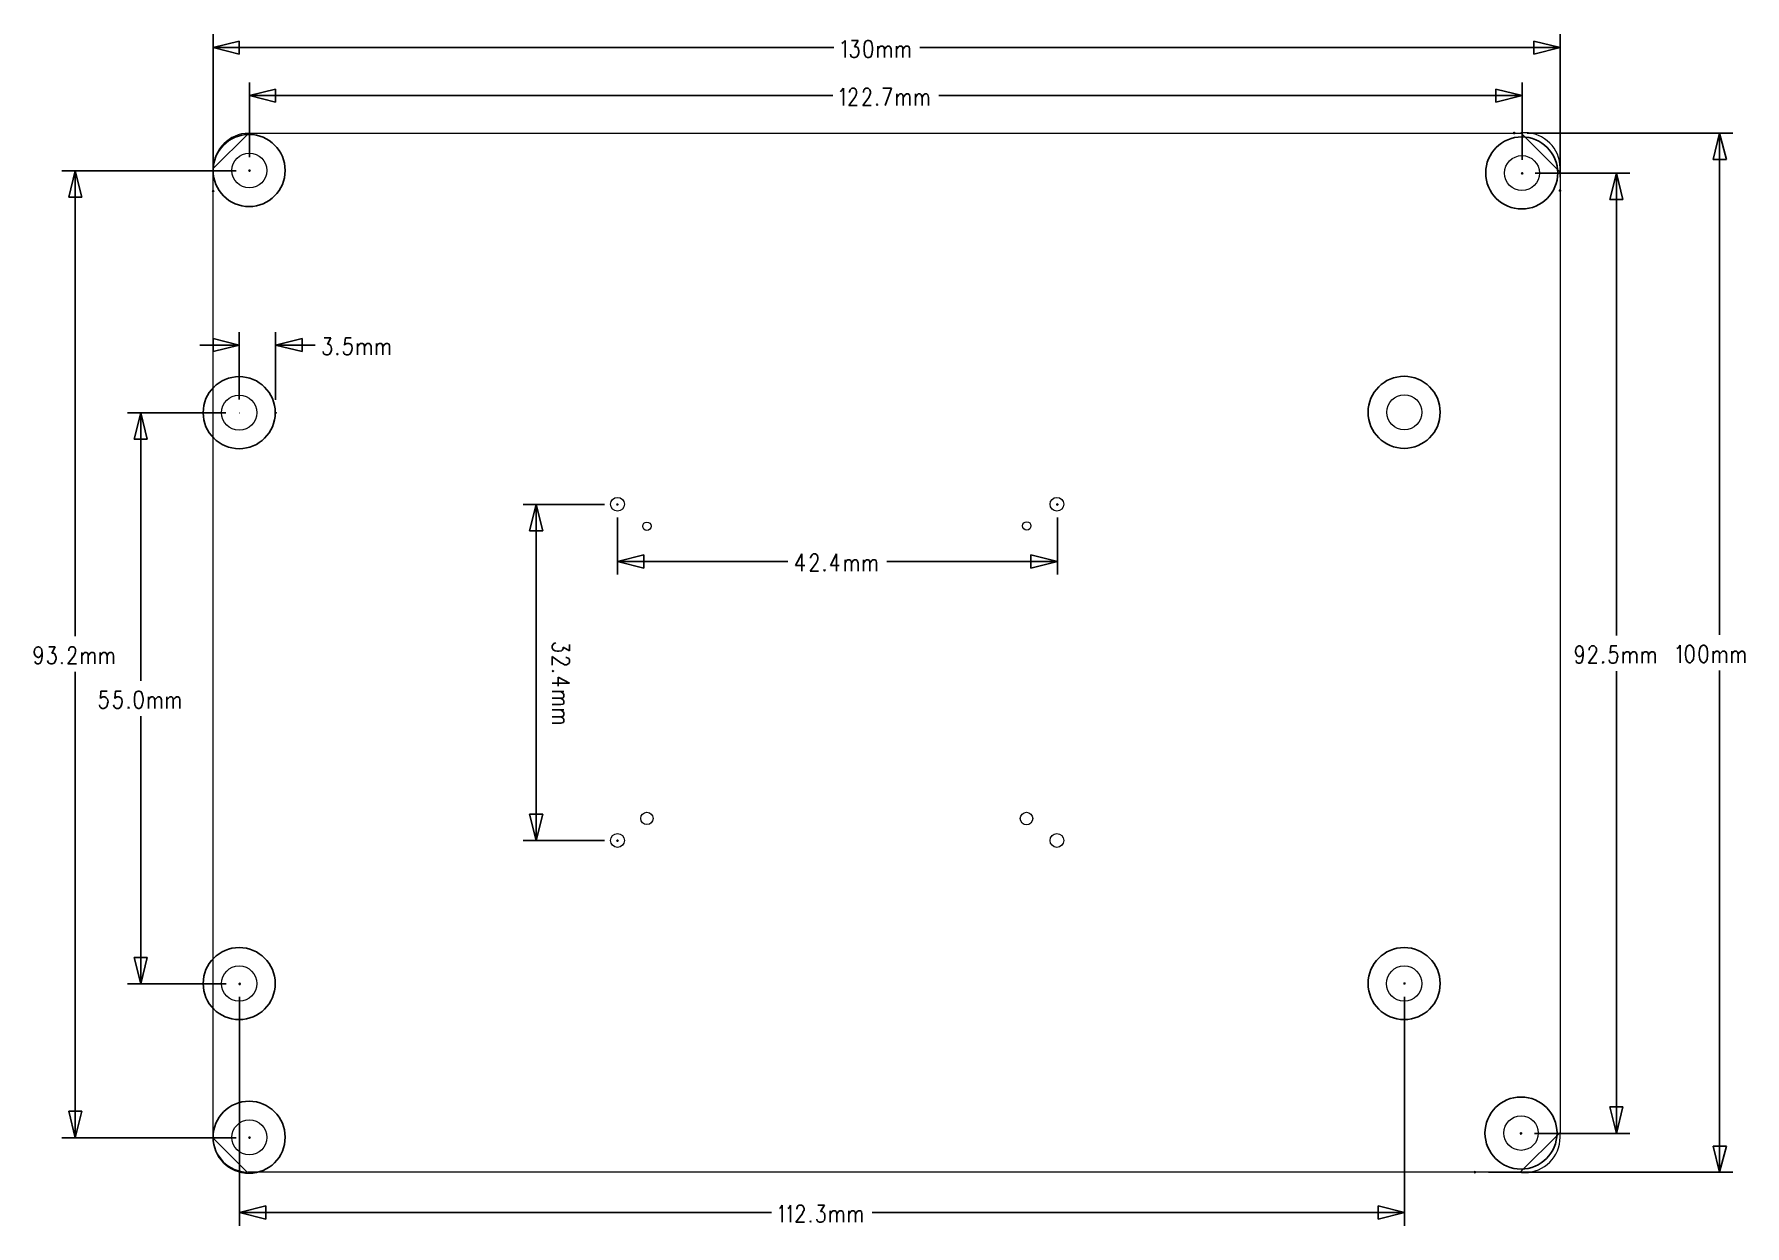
# Model space of a CAD drawing. Header units: inches. Extents: x 11 to 200, y 80 to 212.
import ezdxf

# ---------------------------------------------------------------- set-up
doc = ezdxf.new("R2010")
doc.units = ezdxf.units.IN
doc.header["$MEASUREMENT"] = 0
doc.layers.add('PDF_0', color=7, linetype='Continuous')

msp = doc.modelspace()

# ---------------------------------------------------------------- linework, layer by layer
at = {"layer": 'PDF_0', "lineweight": 30}
for points in [[(30.4, 195.71), (30.4, 211.58)], [(30.4, 210.1), (33.27, 210.82)], [(30.4, 210.1), (98.98, 210.1)], [(33.27, 209.38), (30.4, 210.1)], [(33.27, 210.82), (33.27, 209.38)], [(99.86, 210.57), (99.99, 210.65)], [(99.99, 210.65), (100.2, 210.9)], [(100.2, 210.9), (100.2, 209)], [(100.92, 210.9), (101.64, 210.9)], [(101.64, 210.9), (101.26, 210.19)], [(101.26, 210.19), (101.43, 210.19)], [(101.43, 210.19), (101.6, 210.1)], [(101.6, 210.1), (101.64, 210.02)], [(101.64, 210.02), (101.73, 209.76)], [(102.36, 210.57), (102.32, 210.1)], [(102.32, 210.1), (102.32, 209.85)], [(102.32, 209.85), (102.36, 209.38)], [(102.49, 210.82), (102.36, 210.57)], [(102.7, 210.9), (102.49, 210.82)], [(102.83, 210.9), (102.7, 210.9)], [(103.04, 210.82), (102.83, 210.9)], [(103.17, 210.57), (103.04, 210.82)], [(103.25, 210.1), (103.17, 210.57)], [(103.17, 209.38), (103.25, 209.85)], [(103.25, 209.85), (103.25, 210.1)], [(103.84, 210.27), (103.84, 209)], [(103.84, 209.93), (104.01, 210.19)], [(104.01, 210.19), (104.14, 210.27)], [(104.14, 210.27), (104.35, 210.27)], [(104.35, 210.27), (104.48, 210.19)], [(104.48, 210.19), (104.56, 209.93)], [(104.56, 209.93), (104.78, 210.19)], [(104.56, 209.93), (104.56, 209)], [(104.78, 210.19), (104.9, 210.27)], [(104.9, 210.27), (105.07, 210.27)], [(105.07, 210.27), (105.2, 210.19)], [(105.2, 210.19), (105.28, 209.93)], [(105.28, 209.93), (105.28, 209)], [(105.88, 210.27), (105.88, 209)], [(105.88, 209.93), (106.09, 210.19)], [(106.09, 210.19), (106.21, 210.27)], [(106.21, 210.27), (106.43, 210.27)], [(106.43, 210.27), (106.55, 210.19)], [(106.55, 210.19), (106.6, 209.93)], [(106.6, 209.93), (106.81, 210.19)], [(106.6, 209.93), (106.6, 209)], [(106.81, 210.19), (106.93, 210.27)], [(106.93, 210.27), (107.15, 210.27)], [(107.15, 210.27), (107.27, 210.19)], [(107.27, 210.19), (107.32, 209.93)], [(107.32, 209.93), (107.32, 209)], [(179.2, 210.1), (108.46, 210.1)], [(176.28, 209.38), (176.28, 210.82)], [(176.28, 210.82), (179.2, 210.1)], [(179.2, 210.1), (176.28, 209.38)], [(179.2, 195.79), (179.2, 211.58)], [(100.84, 209.21), (100.8, 209.38)], [(100.92, 209.08), (100.84, 209.21)], [(101.13, 209), (100.92, 209.08)], [(101.3, 209), (101.13, 209)], [(101.52, 209.08), (101.3, 209)], [(101.64, 209.3), (101.52, 209.08)], [(101.73, 209.55), (101.64, 209.3)], [(101.73, 209.76), (101.73, 209.55)], [(102.36, 209.38), (102.49, 209.08)], [(102.49, 209.08), (102.7, 209)], [(102.7, 209), (102.83, 209)], [(102.83, 209), (103.04, 209.08)], [(103.04, 209.08), (103.17, 209.38)], [(34.42, 197.99), (34.42, 206.25)], [(175.01, 197.7), (175.01, 206.25)], [(34.42, 204.81), (37.3, 205.53)], [(34.42, 204.81), (98.85, 204.81)], [(37.3, 204.09), (34.42, 204.81)], [(37.3, 205.53), (37.3, 204.09)], [(99.69, 205.23), (99.82, 205.36)], [(99.82, 205.36), (100.03, 205.61)], [(100.03, 205.61), (100.03, 203.71)], [(101.3, 204.6), (100.63, 203.71)], [(100.71, 205.23), (100.75, 205.44)], [(100.71, 205.15), (100.71, 205.23)], [(100.75, 205.44), (100.84, 205.53)], [(100.84, 205.53), (100.97, 205.61)], [(100.97, 205.61), (101.22, 205.61)], [(101.22, 205.61), (101.35, 205.53)], [(101.43, 204.89), (101.3, 204.6)], [(101.35, 205.53), (101.43, 205.44)], [(101.43, 205.44), (101.47, 205.23)], [(101.47, 205.06), (101.43, 204.89)], [(101.47, 205.23), (101.47, 205.06)], [(102.83, 204.6), (102.15, 203.71)], [(102.23, 205.23), (102.28, 205.44)], [(102.23, 205.15), (102.23, 205.23)], [(102.28, 205.44), (102.36, 205.53)], [(102.36, 205.53), (102.49, 205.61)], [(102.49, 205.61), (102.74, 205.61)], [(102.74, 205.61), (102.87, 205.53)], [(102.95, 204.89), (102.83, 204.6)], [(102.87, 205.53), (102.95, 205.44)], [(102.95, 205.44), (103, 205.23)], [(103, 205.06), (102.95, 204.89)], [(103, 205.23), (103, 205.06)], [(104.39, 205.61), (105.33, 205.61)], [(105.33, 205.61), (104.65, 203.71)], [(105.92, 204.98), (105.92, 203.71)], [(105.92, 204.6), (106.13, 204.89)], [(106.13, 204.89), (106.26, 204.98)], [(106.26, 204.98), (106.47, 204.98)], [(106.47, 204.98), (106.6, 204.89)], [(106.6, 204.89), (106.64, 204.6)], [(106.64, 204.6), (106.85, 204.89)], [(106.64, 204.6), (106.64, 203.71)], [(106.85, 204.89), (106.98, 204.98)], [(106.98, 204.98), (107.19, 204.98)], [(107.19, 204.98), (107.32, 204.89)], [(107.32, 204.89), (107.36, 204.6)], [(107.36, 204.6), (107.36, 203.71)], [(107.99, 204.98), (107.99, 203.71)], [(107.99, 204.6), (108.16, 204.89)], [(108.16, 204.89), (108.29, 204.98)], [(108.29, 204.98), (108.5, 204.98)], [(108.5, 204.98), (108.63, 204.89)], [(108.63, 204.89), (108.71, 204.6)], [(108.71, 204.6), (108.88, 204.89)], [(108.71, 204.6), (108.71, 203.71)], [(108.88, 204.89), (109.05, 204.98)], [(109.05, 204.98), (109.22, 204.98)], [(109.22, 204.98), (109.35, 204.89)], [(109.35, 204.89), (109.43, 204.6)], [(109.43, 204.6), (109.43, 203.71)], [(175.01, 204.81), (110.57, 204.81)], [(172.09, 204.09), (172.09, 205.53)], [(172.09, 205.53), (175.01, 204.81)], [(175.01, 204.81), (172.09, 204.09)], [(100.63, 203.71), (101.56, 203.71)], [(102.15, 203.71), (103.08, 203.71)], [(103.76, 203.88), (103.67, 203.79)], [(103.67, 203.79), (103.76, 203.71)], [(103.8, 203.79), (103.76, 203.88)], [(103.76, 203.71), (103.8, 203.79)], [(175.56, 200.66), (198.29, 200.66)], [(196.09, 197.74), (196.81, 200.66)], [(196.81, 200.66), (196.81, 145.25)], [(196.81, 200.66), (197.57, 197.74)], [(197.57, 197.74), (196.09, 197.74)], [(32.94, 196.51), (13.67, 196.51)], [(14.44, 193.59), (15.16, 196.51)], [(15.16, 196.51), (15.16, 145.08)], [(15.16, 196.51), (15.88, 193.59)], [(176.45, 196.22), (186.9, 196.22)], [(184.7, 193.34), (185.42, 196.22)], [(185.42, 196.22), (185.42, 145.16)], [(185.42, 196.22), (186.14, 193.34)], [(15.88, 193.59), (14.44, 193.59)], [(186.14, 193.34), (184.7, 193.34)], [(30.4, 176.53), (30.4, 177.97)], [(30.4, 177.97), (33.27, 177.25)], [(33.27, 171.24), (33.27, 178.69)], [(37.3, 171.2), (37.3, 178.69)], [(37.3, 177.25), (40.22, 177.97)], [(40.22, 177.97), (40.22, 176.53)], [(42.67, 178.05), (43.39, 178.05)], [(43.39, 178.05), (43.01, 177.33)], [(45, 178.05), (44.92, 177.25)], [(45.64, 178.05), (45, 178.05)], [(33.27, 177.25), (28.91, 177.25)], [(33.27, 177.25), (30.4, 176.53)], [(37.3, 177.25), (41.66, 177.25)], [(40.22, 176.53), (37.3, 177.25)], [(42.59, 176.32), (42.55, 176.53)], [(42.67, 176.23), (42.59, 176.32)], [(42.88, 176.15), (42.67, 176.23)], [(43.05, 176.15), (42.88, 176.15)], [(43.01, 177.33), (43.18, 177.33)], [(43.26, 176.23), (43.05, 176.15)], [(43.18, 177.33), (43.31, 177.25)], [(43.39, 176.45), (43.26, 176.23)], [(43.31, 177.25), (43.39, 177.17)], [(43.39, 177.17), (43.48, 176.87)], [(43.48, 176.7), (43.39, 176.45)], [(43.48, 176.87), (43.48, 176.7)], [(44.11, 176.32), (44.07, 176.23)], [(44.07, 176.23), (44.11, 176.15)], [(44.2, 176.23), (44.11, 176.32)], [(44.11, 176.15), (44.2, 176.23)], [(44.83, 176.32), (44.79, 176.53)], [(44.92, 176.23), (44.83, 176.32)], [(44.92, 177.25), (45, 177.33)], [(45.13, 176.15), (44.92, 176.23)], [(45, 177.33), (45.17, 177.42)], [(45.3, 176.15), (45.13, 176.15)], [(45.17, 177.42), (45.38, 177.42)], [(45.51, 176.23), (45.3, 176.15)], [(45.38, 177.42), (45.59, 177.33)], [(45.64, 176.45), (45.51, 176.23)], [(45.59, 177.33), (45.72, 177.17)], [(45.72, 176.7), (45.64, 176.45)], [(45.72, 177.17), (45.76, 176.87)], [(45.76, 176.87), (45.72, 176.7)], [(46.35, 177.42), (46.35, 176.15)], [(46.35, 177.08), (46.57, 177.33)], [(46.57, 177.33), (46.69, 177.42)], [(46.69, 177.42), (46.91, 177.42)], [(46.91, 177.42), (47.03, 177.33)], [(47.03, 177.33), (47.12, 177.08)], [(47.12, 177.08), (47.29, 177.33)], [(47.12, 177.08), (47.12, 176.15)], [(47.29, 177.33), (47.41, 177.42)], [(47.41, 177.42), (47.62, 177.42)], [(47.62, 177.42), (47.75, 177.33)], [(47.75, 177.33), (47.84, 177.08)], [(47.84, 177.08), (47.84, 176.15)], [(48.43, 177.42), (48.43, 176.15)], [(48.43, 177.08), (48.6, 177.33)], [(48.6, 177.33), (48.77, 177.42)], [(48.77, 177.42), (48.94, 177.42)], [(48.94, 177.42), (49.06, 177.33)], [(49.06, 177.33), (49.15, 177.08)], [(49.15, 177.08), (49.36, 177.33)], [(49.15, 177.08), (49.15, 176.15)], [(49.36, 177.33), (49.49, 177.42)], [(49.49, 177.42), (49.66, 177.42)], [(49.66, 177.42), (49.83, 177.33)], [(49.83, 177.33), (49.87, 177.08)], [(49.87, 177.08), (49.87, 176.15)], [(31.79, 169.76), (20.95, 169.76)], [(21.67, 166.84), (22.39, 169.76)], [(22.39, 169.76), (22.39, 140.17)], [(22.39, 169.76), (23.11, 166.84)], [(23.11, 166.84), (21.67, 166.84)], [(73.62, 159.64), (64.64, 159.64)], [(65.36, 156.72), (66.08, 159.64)], [(66.08, 122.51), (66.08, 159.64)], [(66.08, 159.64), (66.8, 156.72)], [(75.06, 158.2), (75.06, 151.89)], [(123.66, 158.2), (123.66, 151.89)], [(66.8, 156.72), (65.36, 156.72)], [(75.06, 153.33), (77.98, 154.09)], [(75.06, 153.33), (93.9, 153.33)], [(77.98, 152.61), (75.06, 153.33)], [(77.98, 154.09), (77.98, 152.61)], [(95.42, 154.18), (94.74, 152.91)], [(95.42, 154.18), (95.42, 152.27)], [(97.03, 153.16), (96.35, 152.27)], [(96.39, 153.8), (96.48, 153.97)], [(96.39, 153.71), (96.39, 153.8)], [(96.48, 153.97), (96.56, 154.09)], [(96.56, 154.09), (96.69, 154.18)], [(96.69, 154.18), (96.94, 154.18)], [(96.94, 154.18), (97.07, 154.09)], [(97.16, 153.46), (97.03, 153.16)], [(97.07, 154.09), (97.16, 153.97)], [(97.16, 153.97), (97.2, 153.8)], [(97.2, 153.63), (97.16, 153.46)], [(97.2, 153.8), (97.2, 153.63)], [(99.27, 154.18), (98.59, 152.91)], [(99.27, 154.18), (99.27, 152.27)], [(100.2, 153.54), (100.2, 152.27)], [(100.2, 153.16), (100.37, 153.46)], [(100.37, 153.46), (100.5, 153.54)], [(100.5, 153.54), (100.71, 153.54)], [(100.71, 153.54), (100.84, 153.46)], [(100.84, 153.46), (100.92, 153.16)], [(100.92, 153.16), (101.09, 153.46)], [(100.92, 153.16), (100.92, 152.27)], [(101.09, 153.46), (101.26, 153.54)], [(101.26, 153.54), (101.43, 153.54)], [(101.43, 153.54), (101.56, 153.46)], [(101.56, 153.46), (101.64, 153.16)], [(101.64, 153.16), (101.64, 152.27)], [(102.23, 153.54), (102.23, 152.27)], [(102.23, 153.16), (102.45, 153.46)], [(102.45, 153.46), (102.57, 153.54)], [(102.57, 153.54), (102.74, 153.54)], [(102.74, 153.54), (102.91, 153.46)], [(102.91, 153.46), (102.95, 153.16)], [(102.95, 153.16), (103.17, 153.46)], [(102.95, 153.16), (102.95, 152.27)], [(103.17, 153.46), (103.29, 153.54)], [(103.29, 153.54), (103.51, 153.54)], [(103.51, 153.54), (103.63, 153.46)], [(103.63, 153.46), (103.67, 153.16)], [(103.67, 153.16), (103.67, 152.27)], [(123.66, 153.33), (104.82, 153.33)], [(120.73, 152.61), (120.73, 154.09)], [(120.73, 154.09), (123.66, 153.33)], [(123.66, 153.33), (120.73, 152.61)], [(94.74, 152.91), (95.76, 152.91)], [(96.35, 152.27), (97.28, 152.27)], [(97.92, 152.44), (97.87, 152.36)], [(97.87, 152.36), (97.92, 152.27)], [(98, 152.36), (97.92, 152.44)], [(97.92, 152.27), (98, 152.36)], [(98.59, 152.91), (99.57, 152.91)], [(10.63, 143.38), (10.71, 143.68)], [(10.71, 143.68), (10.84, 143.85)], [(10.84, 143.85), (11.05, 143.93)], [(11.05, 143.93), (11.09, 143.93)], [(11.09, 143.93), (11.3, 143.85)], [(11.3, 143.85), (11.43, 143.68)], [(11.43, 143.68), (11.51, 143.3)], [(12.23, 143.93), (12.95, 143.93)], [(12.95, 143.93), (12.57, 143.21)], [(14.44, 143.59), (14.48, 143.76)], [(14.48, 143.76), (14.56, 143.85)], [(14.56, 143.85), (14.69, 143.93)], [(14.69, 143.93), (14.94, 143.93)], [(14.94, 143.93), (15.07, 143.85)], [(15.07, 143.85), (15.16, 143.76)], [(15.16, 143.76), (15.2, 143.59)], [(67.86, 144.02), (67.94, 144.19)], [(67.86, 143.81), (67.86, 144.02)], [(67.94, 143.59), (67.86, 143.81)], [(67.94, 144.19), (68.03, 144.27)], [(68.03, 144.27), (68.24, 144.36)], [(69.05, 143.68), (68.96, 143.55)], [(69.77, 143.47), (69.05, 143.89)], [(69.05, 143.89), (69.05, 143.68)], [(69.77, 144.19), (69.77, 143.47)], [(180.89, 143.47), (180.97, 143.76)], [(180.97, 143.76), (181.1, 143.93)], [(181.1, 143.93), (181.27, 144.02)], [(181.27, 144.02), (181.36, 144.02)], [(181.36, 144.02), (181.57, 143.93)], [(181.57, 143.93), (181.69, 143.76)], [(181.69, 143.76), (181.74, 143.38)], [(182.41, 143.68), (182.5, 143.85)], [(182.41, 143.55), (182.41, 143.68)], [(182.5, 143.85), (182.54, 143.93)], [(182.54, 143.93), (182.67, 144.02)], [(182.67, 144.02), (182.96, 144.02)], [(182.96, 144.02), (183.09, 143.93)], [(183.09, 143.93), (183.13, 143.85)], [(183.13, 143.85), (183.22, 143.68)], [(183.22, 143.68), (183.22, 143.47)], [(184.79, 144.02), (184.74, 143.21)], [(185.46, 144.02), (184.79, 144.02)], [(192.11, 143.72), (192.28, 143.81)], [(192.28, 143.81), (192.45, 144.1)], [(192.45, 144.1), (192.45, 142.16)], [(193.12, 143.72), (193.04, 143.26)], [(193.25, 143.98), (193.12, 143.72)], [(193.46, 144.1), (193.25, 143.98)], [(193.59, 144.1), (193.46, 144.1)], [(193.76, 143.98), (193.59, 144.1)], [(193.93, 143.72), (193.76, 143.98)], [(193.97, 143.26), (193.93, 143.72)], [(194.65, 143.72), (194.56, 143.26)], [(194.78, 143.98), (194.65, 143.72)], [(194.99, 144.1), (194.78, 143.98)], [(195.11, 144.1), (194.99, 144.1)], [(195.28, 143.98), (195.11, 144.1)], [(195.45, 143.72), (195.28, 143.98)], [(195.5, 143.26), (195.45, 143.72)], [(10.63, 143.3), (10.63, 143.38)], [(10.71, 143.04), (10.63, 143.3)], [(10.84, 142.83), (10.71, 143.04)], [(10.79, 142.11), (10.71, 142.28)], [(10.96, 142.03), (10.79, 142.11)], [(11.05, 142.75), (10.84, 142.83)], [(11.09, 142.03), (10.96, 142.03)], [(11.09, 142.75), (11.05, 142.75)], [(11.3, 142.83), (11.09, 142.75)], [(11.3, 142.11), (11.09, 142.03)], [(11.43, 143.04), (11.3, 142.83)], [(11.43, 142.41), (11.3, 142.11)], [(11.51, 143.3), (11.43, 143.04)], [(11.51, 142.83), (11.43, 142.41)], [(11.51, 143.3), (11.51, 142.83)], [(12.15, 142.2), (12.11, 142.41)], [(12.23, 142.11), (12.15, 142.2)], [(12.45, 142.03), (12.23, 142.11)], [(12.62, 142.03), (12.45, 142.03)], [(12.57, 143.21), (12.74, 143.21)], [(12.83, 142.11), (12.62, 142.03)], [(12.74, 143.21), (12.91, 143.13)], [(12.95, 142.28), (12.83, 142.11)], [(12.91, 143.13), (12.95, 143.04)], [(12.95, 143.04), (13.04, 142.75)], [(13.04, 142.58), (12.95, 142.28)], [(13.04, 142.75), (13.04, 142.58)], [(13.67, 142.2), (13.63, 142.11)], [(13.63, 142.11), (13.67, 142.03)], [(13.76, 142.11), (13.67, 142.2)], [(13.67, 142.03), (13.76, 142.11)], [(15.03, 142.92), (14.35, 142.03)], [(14.35, 142.03), (15.28, 142.03)], [(14.44, 143.47), (14.44, 143.59)], [(15.16, 143.21), (15.03, 142.92)], [(15.2, 143.38), (15.16, 143.21)], [(15.2, 143.59), (15.2, 143.38)], [(15.88, 143.3), (15.88, 142.03)], [(15.88, 142.92), (16.09, 143.21)], [(16.09, 143.21), (16.21, 143.3)], [(16.21, 143.3), (16.38, 143.3)], [(16.38, 143.3), (16.55, 143.21)], [(16.55, 143.21), (16.59, 142.92)], [(16.59, 142.92), (16.81, 143.21)], [(16.59, 142.92), (16.59, 142.03)], [(16.81, 143.21), (16.93, 143.3)], [(16.93, 143.3), (17.15, 143.3)], [(17.15, 143.3), (17.27, 143.21)], [(17.27, 143.21), (17.31, 142.92)], [(17.31, 142.92), (17.31, 142.03)], [(17.91, 143.3), (17.91, 142.03)], [(17.91, 142.92), (18.12, 143.21)], [(18.12, 143.21), (18.25, 143.3)], [(18.25, 143.3), (18.46, 143.3)], [(18.46, 143.3), (18.58, 143.21)], [(18.58, 143.21), (18.67, 142.92)], [(18.67, 142.92), (18.84, 143.21)], [(18.67, 142.92), (18.67, 142.03)], [(18.84, 143.21), (18.97, 143.3)], [(18.97, 143.3), (19.18, 143.3)], [(19.18, 143.3), (19.3, 143.21)], [(19.3, 143.21), (19.39, 142.92)], [(19.39, 142.92), (19.39, 142.03)], [(68.79, 142.16), (67.86, 142.83)], [(67.86, 142.83), (67.86, 141.9)], [(68.16, 143.47), (67.94, 143.59)], [(68.41, 143.43), (68.16, 143.47)], [(68.58, 143.43), (68.41, 143.43)], [(68.88, 143.47), (68.58, 143.43)], [(69.05, 142.03), (68.79, 142.16)], [(68.96, 143.55), (68.88, 143.47)], [(69.22, 141.94), (69.05, 142.03)], [(69.43, 141.94), (69.22, 141.94)], [(69.34, 142.75), (69.43, 142.75)], [(69.43, 142.75), (69.6, 142.66)], [(69.6, 142.03), (69.43, 141.94)], [(69.6, 142.66), (69.68, 142.62)], [(69.68, 142.07), (69.6, 142.03)], [(69.68, 142.62), (69.77, 142.49)], [(69.77, 142.24), (69.68, 142.07)], [(69.77, 142.49), (69.77, 142.24)], [(180.89, 143.38), (180.89, 143.47)], [(180.97, 143.13), (180.89, 143.38)], [(181.1, 142.92), (180.97, 143.13)], [(181.02, 142.2), (180.97, 142.41)], [(181.23, 142.11), (181.02, 142.2)], [(181.27, 142.83), (181.1, 142.92)], [(181.36, 142.11), (181.23, 142.11)], [(181.36, 142.83), (181.27, 142.83)], [(181.57, 142.92), (181.36, 142.83)], [(181.57, 142.2), (181.36, 142.11)], [(181.69, 143.13), (181.57, 142.92)], [(181.69, 142.49), (181.57, 142.2)], [(181.74, 143.38), (181.69, 143.13)], [(181.74, 142.92), (181.69, 142.49)], [(181.74, 143.38), (181.74, 142.92)], [(183.01, 143.04), (182.33, 142.11)], [(182.33, 142.11), (183.26, 142.11)], [(183.13, 143.3), (183.01, 143.04)], [(183.22, 143.47), (183.13, 143.3)], [(183.94, 142.28), (183.85, 142.2)], [(183.85, 142.2), (183.94, 142.11)], [(184.02, 142.2), (183.94, 142.28)], [(183.94, 142.11), (184.02, 142.2)], [(184.66, 142.28), (184.62, 142.49)], [(184.74, 142.2), (184.66, 142.28)], [(184.74, 143.21), (184.79, 143.3)], [(184.91, 142.11), (184.74, 142.2)], [(184.79, 143.3), (185, 143.38)], [(185.12, 142.11), (184.91, 142.11)], [(185, 143.38), (185.21, 143.38)], [(185.34, 142.2), (185.12, 142.11)], [(185.21, 143.38), (185.38, 143.3)], [(185.46, 142.41), (185.34, 142.2)], [(185.38, 143.3), (185.5, 143.13)], [(185.5, 142.66), (185.46, 142.41)], [(185.5, 143.13), (185.59, 142.83)], [(185.59, 142.83), (185.5, 142.66)], [(186.18, 143.38), (186.18, 142.11)], [(186.18, 143.04), (186.39, 143.3)], [(186.39, 143.3), (186.52, 143.38)], [(186.52, 143.38), (186.73, 143.38)], [(186.73, 143.38), (186.86, 143.3)], [(186.86, 143.3), (186.9, 143.04)], [(186.9, 143.04), (187.11, 143.3)], [(186.9, 143.04), (186.9, 142.11)], [(187.11, 143.3), (187.24, 143.38)], [(187.24, 143.38), (187.45, 143.38)], [(187.45, 143.38), (187.58, 143.3)], [(187.58, 143.3), (187.66, 143.04)], [(187.66, 143.04), (187.66, 142.11)], [(188.26, 143.38), (188.26, 142.11)], [(188.26, 143.04), (188.43, 143.3)], [(188.43, 143.3), (188.55, 143.38)], [(188.55, 143.38), (188.76, 143.38)], [(188.76, 143.38), (188.89, 143.3)], [(188.89, 143.3), (188.98, 143.04)], [(188.98, 143.04), (189.15, 143.3)], [(188.98, 143.04), (188.98, 142.11)], [(189.15, 143.3), (189.31, 143.38)], [(189.31, 143.38), (189.48, 143.38)], [(189.48, 143.38), (189.61, 143.3)], [(189.61, 143.3), (189.7, 143.04)], [(189.7, 143.04), (189.7, 142.11)], [(193.04, 143.26), (193.04, 143)], [(193.04, 143), (193.12, 142.54)], [(193.12, 142.54), (193.25, 142.28)], [(193.25, 142.28), (193.46, 142.16)], [(193.46, 142.16), (193.59, 142.16)], [(193.59, 142.16), (193.76, 142.28)], [(193.76, 142.28), (193.93, 142.54)], [(193.93, 142.54), (193.97, 143)], [(193.97, 143), (193.97, 143.26)], [(194.56, 143.26), (194.56, 143)], [(194.56, 143), (194.65, 142.54)], [(194.65, 142.54), (194.78, 142.28)], [(194.78, 142.28), (194.99, 142.16)], [(194.99, 142.16), (195.11, 142.16)], [(195.11, 142.16), (195.28, 142.28)], [(195.28, 142.28), (195.45, 142.54)], [(195.45, 142.54), (195.5, 143)], [(195.5, 143), (195.5, 143.26)], [(196.09, 143.43), (196.09, 142.16)], [(196.09, 143.09), (196.3, 143.34)], [(196.3, 143.34), (196.43, 143.43)], [(196.43, 143.43), (196.64, 143.43)], [(196.64, 143.43), (196.77, 143.34)], [(196.77, 143.34), (196.81, 143.09)], [(196.81, 143.09), (197.02, 143.34)], [(196.81, 143.09), (196.81, 142.16)], [(197.02, 143.34), (197.15, 143.43)], [(197.15, 143.43), (197.36, 143.43)], [(197.36, 143.43), (197.49, 143.34)], [(197.49, 143.34), (197.57, 143.09)], [(197.57, 143.09), (197.57, 142.16)], [(198.16, 143.43), (198.16, 142.16)], [(198.16, 143.09), (198.33, 143.34)], [(198.33, 143.34), (198.46, 143.43)], [(198.46, 143.43), (198.67, 143.43)], [(198.67, 143.43), (198.8, 143.34)], [(198.8, 143.34), (198.88, 143.09)], [(198.88, 143.09), (199.05, 143.34)], [(198.88, 143.09), (198.88, 142.16)], [(199.05, 143.34), (199.22, 143.43)], [(199.22, 143.43), (199.39, 143.43)], [(199.39, 143.43), (199.52, 143.34)], [(199.52, 143.34), (199.6, 143.09)], [(199.6, 143.09), (199.6, 142.16)], [(15.16, 89.7), (15.16, 141.14)], [(67.94, 141.31), (67.86, 141.22)], [(67.86, 141.22), (67.94, 141.18)], [(69.77, 139.91), (67.86, 139.91)], [(68.03, 141.22), (67.94, 141.31)], [(67.94, 141.18), (68.03, 141.22)], [(69.77, 139.91), (68.5, 140.55)], [(68.5, 140.55), (68.5, 139.57)], [(185.42, 90.17), (185.42, 141.22)], [(196.81, 85.89), (196.81, 141.31)], [(17.99, 139.02), (17.95, 138.22)], [(17.95, 138.22), (17.99, 138.3)], [(18.67, 139.02), (17.99, 139.02)], [(17.99, 138.3), (18.2, 138.39)], [(18.2, 138.39), (18.41, 138.39)], [(18.41, 138.39), (18.58, 138.3)], [(18.58, 138.3), (18.71, 138.13)], [(18.71, 138.13), (18.8, 137.84)], [(19.6, 139.02), (19.52, 138.22)], [(19.52, 138.22), (19.6, 138.3)], [(20.24, 139.02), (19.6, 139.02)], [(19.6, 138.3), (19.77, 138.39)], [(19.77, 138.39), (19.98, 138.39)], [(19.98, 138.39), (20.19, 138.3)], [(20.19, 138.3), (20.32, 138.13)], [(20.32, 138.13), (20.36, 137.84)], [(21.76, 138.68), (21.72, 138.22)], [(21.72, 138.22), (21.72, 137.96)], [(21.72, 137.96), (21.76, 137.5)], [(21.89, 138.94), (21.76, 138.68)], [(22.1, 139.02), (21.89, 138.94)], [(22.23, 139.02), (22.1, 139.02)], [(22.44, 138.94), (22.23, 139.02)], [(22.56, 138.68), (22.44, 138.94)], [(22.65, 138.22), (22.56, 138.68)], [(22.56, 137.5), (22.65, 137.96)], [(22.65, 137.96), (22.65, 138.22)], [(23.24, 138.39), (23.24, 137.12)], [(23.24, 138.05), (23.41, 138.3)], [(23.41, 138.3), (23.54, 138.39)], [(23.54, 138.39), (23.75, 138.39)], [(23.75, 138.39), (23.88, 138.3)], [(23.88, 138.3), (23.96, 138.05)], [(23.96, 138.05), (24.17, 138.3)], [(23.96, 138.05), (23.96, 137.12)], [(24.17, 138.3), (24.3, 138.39)], [(24.3, 138.39), (24.47, 138.39)], [(24.47, 138.39), (24.6, 138.3)], [(24.6, 138.3), (24.68, 138.05)], [(24.68, 138.05), (24.68, 137.12)], [(25.27, 138.39), (25.27, 137.12)], [(25.27, 138.05), (25.48, 138.3)], [(25.48, 138.3), (25.61, 138.39)], [(25.61, 138.39), (25.82, 138.39)], [(25.82, 138.39), (25.95, 138.3)], [(25.95, 138.3), (25.99, 138.05)], [(25.99, 138.05), (26.2, 138.3)], [(25.99, 138.05), (25.99, 137.12)], [(26.2, 138.3), (26.33, 138.39)], [(26.33, 138.39), (26.54, 138.39)], [(26.54, 138.39), (26.67, 138.3)], [(26.67, 138.3), (26.71, 138.05)], [(26.71, 138.05), (26.71, 137.12)], [(69.13, 138.98), (67.86, 138.98)], [(68.79, 138.26), (67.86, 138.26)], [(68.79, 138.98), (69.05, 138.77)], [(69.05, 138.3), (68.79, 138.26)], [(68.79, 138.26), (69.05, 138.05)], [(69.05, 138.77), (69.13, 138.64)], [(69.13, 138.43), (69.05, 138.3)], [(69.05, 138.05), (69.13, 137.92)], [(69.13, 138.64), (69.13, 138.43)], [(17.86, 137.29), (17.82, 137.5)], [(17.95, 137.2), (17.86, 137.29)], [(18.12, 137.12), (17.95, 137.2)], [(18.33, 137.12), (18.12, 137.12)], [(18.54, 137.2), (18.33, 137.12)], [(18.67, 137.41), (18.54, 137.2)], [(18.71, 137.67), (18.67, 137.41)], [(18.8, 137.84), (18.71, 137.67)], [(19.47, 137.29), (19.39, 137.5)], [(19.52, 137.2), (19.47, 137.29)], [(19.73, 137.12), (19.52, 137.2)], [(19.94, 137.12), (19.73, 137.12)], [(20.11, 137.2), (19.94, 137.12)], [(20.24, 137.41), (20.11, 137.2)], [(20.32, 137.67), (20.24, 137.41)], [(20.36, 137.84), (20.32, 137.67)], [(21.04, 137.29), (21, 137.2)], [(21, 137.2), (21.04, 137.12)], [(21.12, 137.2), (21.04, 137.29)], [(21.04, 137.12), (21.12, 137.2)], [(21.76, 137.5), (21.89, 137.2)], [(21.89, 137.2), (22.1, 137.12)], [(22.1, 137.12), (22.23, 137.12)], [(22.23, 137.12), (22.44, 137.2)], [(22.39, 106.68), (22.39, 136.27)], [(22.44, 137.2), (22.56, 137.5)], [(68.79, 137.54), (67.86, 137.54)], [(69.13, 136.95), (67.86, 136.95)], [(68.79, 136.19), (67.86, 136.19)], [(69.05, 137.58), (68.79, 137.54)], [(68.79, 136.95), (69.05, 136.74)], [(69.05, 136.27), (68.79, 136.19)], [(68.79, 136.19), (69.05, 136.02)], [(69.13, 137.71), (69.05, 137.58)], [(69.05, 136.74), (69.13, 136.61)], [(69.13, 136.4), (69.05, 136.27)], [(69.13, 137.92), (69.13, 137.71)], [(69.13, 136.61), (69.13, 136.4)], [(68.79, 135.47), (67.86, 135.47)], [(69.05, 135.55), (68.79, 135.47)], [(69.05, 136.02), (69.13, 135.89)], [(69.13, 135.68), (69.05, 135.55)], [(69.13, 135.89), (69.13, 135.68)], [(66.08, 122.51), (65.36, 125.43)], [(65.36, 125.43), (66.8, 125.43)], [(66.8, 125.43), (66.08, 122.51)], [(73.62, 122.51), (64.64, 122.51)], [(22.39, 106.68), (21.67, 109.6)], [(21.67, 109.6), (23.11, 109.6)], [(23.11, 109.6), (22.39, 106.68)], [(31.83, 106.68), (20.95, 106.68)], [(33.32, 105.24), (33.32, 79.97)], [(162.01, 105.24), (162.01, 79.97)], [(15.16, 89.7), (14.44, 92.63)], [(14.44, 92.63), (15.88, 92.63)], [(15.88, 92.63), (15.16, 89.7)], [(185.42, 90.17), (184.7, 93.09)], [(184.7, 93.09), (186.14, 93.09)], [(186.14, 93.09), (185.42, 90.17)], [(32.94, 89.7), (13.67, 89.7)], [(176.36, 90.17), (186.9, 90.17)], [(196.81, 85.89), (196.09, 88.77)], [(196.09, 88.77), (197.57, 88.77)], [(197.57, 88.77), (196.81, 85.89)], [(171.28, 85.89), (198.29, 85.89)], [(33.32, 81.45), (36.2, 82.17)], [(33.32, 81.45), (92.07, 81.45)], [(36.2, 80.69), (33.32, 81.45)], [(36.2, 82.17), (36.2, 80.69)], [(92.96, 81.87), (93.09, 81.96)], [(93.09, 81.96), (93.26, 82.25)], [(93.26, 82.25), (93.26, 80.35)], [(93.9, 81.87), (94.02, 81.96)], [(94.02, 81.96), (94.19, 82.25)], [(94.19, 82.25), (94.19, 80.35)], [(94.87, 81.87), (94.95, 82.08)], [(94.87, 81.79), (94.87, 81.87)], [(94.95, 82.08), (95, 82.17)], [(95, 82.17), (95.12, 82.25)], [(95.12, 82.25), (95.38, 82.25)], [(95.38, 82.25), (95.55, 82.17)], [(95.59, 81.53), (95.46, 81.24)], [(95.55, 82.17), (95.59, 82.08)], [(95.59, 82.08), (95.67, 81.87)], [(95.67, 81.7), (95.59, 81.53)], [(95.67, 81.87), (95.67, 81.7)], [(97.2, 82.25), (97.92, 82.25)], [(97.92, 82.25), (97.49, 81.53)], [(97.49, 81.53), (97.71, 81.53)], [(97.71, 81.53), (97.83, 81.45)], [(97.83, 81.45), (97.92, 81.32)], [(97.92, 81.32), (97.96, 81.07)], [(98.55, 81.62), (98.55, 80.35)], [(98.55, 81.24), (98.76, 81.53)], [(98.76, 81.53), (98.89, 81.62)], [(98.89, 81.62), (99.1, 81.62)], [(99.1, 81.62), (99.23, 81.53)], [(99.23, 81.53), (99.31, 81.24)], [(99.31, 81.24), (99.48, 81.53)], [(99.48, 81.53), (99.61, 81.62)], [(99.61, 81.62), (99.82, 81.62)], [(99.82, 81.62), (99.95, 81.53)], [(99.95, 81.53), (100.03, 81.24)], [(100.63, 81.62), (100.63, 80.35)], [(100.63, 81.24), (100.84, 81.53)], [(100.84, 81.53), (100.97, 81.62)], [(100.97, 81.62), (101.13, 81.62)], [(101.13, 81.62), (101.3, 81.53)], [(101.3, 81.53), (101.35, 81.24)], [(101.35, 81.24), (101.56, 81.53)], [(101.56, 81.53), (101.68, 81.62)], [(101.68, 81.62), (101.9, 81.62)], [(101.9, 81.62), (102.02, 81.53)], [(102.02, 81.53), (102.07, 81.24)], [(162.01, 81.45), (103.21, 81.45)], [(159.09, 80.69), (159.09, 82.17)], [(159.09, 82.17), (162.01, 81.45)], [(162.01, 81.45), (159.09, 80.69)], [(95.46, 81.24), (94.78, 80.35)], [(94.78, 80.35), (95.72, 80.35)], [(96.39, 80.52), (96.31, 80.43)], [(96.31, 80.43), (96.39, 80.35)], [(96.44, 80.43), (96.39, 80.52)], [(96.39, 80.35), (96.44, 80.43)], [(97.11, 80.52), (97.07, 80.69)], [(97.2, 80.43), (97.11, 80.52)], [(97.37, 80.35), (97.2, 80.43)], [(97.58, 80.35), (97.37, 80.35)], [(97.79, 80.43), (97.58, 80.35)], [(97.92, 80.6), (97.79, 80.43)], [(97.96, 80.9), (97.92, 80.6)], [(97.96, 81.07), (97.96, 80.9)], [(99.31, 81.24), (99.31, 80.35)], [(100.03, 81.24), (100.03, 80.35)], [(101.35, 81.24), (101.35, 80.35)], [(102.07, 81.24), (102.07, 80.35)]]:
    msp.add_lwpolyline(points, dxfattribs=at)
at = {"layer": 'PDF_0', "lineweight": 13}
for points in [[(34.33, 200.66), (30.4, 196.74)], [(34.33, 200.66), (174.88, 200.66)], [(179.2, 196.34), (174.86, 200.68)], [(30.4, 89.66), (30.4, 196.72)], [(179.2, 196.34), (179.2, 90.25)], [(33.27, 169.76), (33.32, 169.76)], [(30.4, 89.66), (34.17, 85.9)], [(174.79, 85.89), (179.16, 90.25)], [(174.84, 85.89), (34.21, 85.89)]]:
    msp.add_lwpolyline(points, dxfattribs=at)
at = {"layer": 'PDF_0', "lineweight": 30}
for points in [[(174.12, 200.59), (174.12, 200.73), (174.12, 200.73)], [(34.42, 196.45), (34.42, 196.58), (34.42, 196.58)], [(34.42, 196.45), (34.42, 196.58), (34.42, 196.58)], [(175.01, 196.15), (175.01, 196.28), (175.01, 196.28)], [(175.01, 196.15), (175.01, 196.28), (175.01, 196.28)], [(30.4, 194.2), (30.4, 194.33), (30.4, 194.33)], [(179.2, 194.24), (179.2, 194.38), (179.2, 194.38)], [(75.06, 159.57), (75.06, 159.71), (75.06, 159.71)], [(75.06, 159.57), (75.06, 159.71), (75.06, 159.71)], [(123.66, 159.57), (123.66, 159.71), (123.66, 159.71)], [(75.06, 122.45), (75.06, 122.58), (75.06, 122.58)], [(33.32, 106.61), (33.32, 106.75), (33.32, 106.75)], [(162.01, 106.66), (162.01, 106.79), (162.01, 106.79)], [(34.42, 89.64), (34.42, 89.77), (34.42, 89.77)], [(174.88, 90.1), (174.88, 90.24), (174.88, 90.24)], [(169.8, 85.83), (169.8, 85.96), (169.8, 85.96)]]:
    msp.add_lwpolyline(points, close=True, dxfattribs=at)
at = {"layer": 'PDF_0', "lineweight": 13}
msp.add_lwpolyline([(37.3, 169.69), (37.3, 169.82), (37.3, 169.82)], close=True, dxfattribs=at)
at = {"layer": 'PDF_0', "lineweight": 30}
for centre in [(34.37, 196.53), (174.96, 196.26), (33.27, 169.78), (161.97, 169.82), (33.27, 106.72), (161.97, 106.72), (34.37, 89.75), (174.88, 90.21)]:
    msp.add_circle(centre, 3.98, dxfattribs=at)
at = {"layer": 'PDF_0', "lineweight": 13}
for centre, radius in [((34.4, 196.53), 1.93), ((174.98, 196.24), 1.93), ((33.27, 169.78), 1.95), ((33.27, 169.78), 1.95), ((161.99, 169.82), 1.93), ((75.06, 159.66), 0.762), ((123.61, 159.66), 0.762), ((78.32, 157.23), 0.466), ((120.27, 157.27), 0.466), ((78.32, 124.97), 0.677), ((120.25, 124.95), 0.698), ((75.06, 122.53), 0.762), ((123.61, 122.53), 0.762), ((33.27, 106.72), 1.95), ((161.97, 106.72), 1.95), ((161.97, 106.72), 1.95), ((34.4, 89.73), 1.93), ((174.88, 90.21), 1.91)]:
    msp.add_circle(centre, radius, dxfattribs=at)
for points in [[(34.32, 200.66), (32.18, 200.61), (30.45, 198.88), (30.4, 196.74)], [(175.3, 200.7), (175.15, 200.7), (175, 200.69), (174.86, 200.68)], [(179.2, 196.81), (179.2, 198.96), (177.45, 200.7), (175.3, 200.7)], [(179.17, 196.36), (179.19, 196.5), (179.2, 196.65), (179.2, 196.81)], [(30.36, 89.71), (30.42, 87.63), (32.09, 85.96), (34.17, 85.9)], [(175.3, 85.85), (177.45, 85.85), (179.2, 87.6), (179.2, 89.75)], [(179.2, 89.75), (179.2, 89.92), (179.19, 90.09), (179.16, 90.25)], [(174.79, 85.89), (174.96, 85.86), (175.13, 85.85), (175.3, 85.85)]]:
    msp.add_open_spline(points, degree=3, dxfattribs=at)
at = {"layer": 'PDF_0', "lineweight": 30}
for points in [[(174.12, 200.73), (174.08, 200.73), (174.05, 200.7), (174.05, 200.66), (174.05, 200.62), (174.08, 200.59), (174.12, 200.59), (174.15, 200.59), (174.18, 200.62), (174.18, 200.66), (174.18, 200.7), (174.15, 200.73), (174.12, 200.73)], [(34.42, 196.58), (34.38, 196.58), (34.35, 196.55), (34.35, 196.51), (34.35, 196.47), (34.38, 196.45), (34.42, 196.45), (34.45, 196.45), (34.48, 196.47), (34.48, 196.51), (34.48, 196.55), (34.45, 196.58), (34.42, 196.58)], [(34.42, 196.58), (34.38, 196.58), (34.35, 196.55), (34.35, 196.51), (34.35, 196.47), (34.38, 196.45), (34.42, 196.45), (34.45, 196.45), (34.48, 196.47), (34.48, 196.51), (34.48, 196.55), (34.45, 196.58), (34.42, 196.58)], [(175.01, 196.28), (174.97, 196.28), (174.94, 196.25), (174.94, 196.22), (174.94, 196.18), (174.97, 196.15), (175.01, 196.15), (175.04, 196.15), (175.07, 196.18), (175.07, 196.22), (175.07, 196.25), (175.04, 196.28), (175.01, 196.28)], [(175.01, 196.28), (174.97, 196.28), (174.94, 196.25), (174.94, 196.22), (174.94, 196.18), (174.97, 196.15), (175.01, 196.15), (175.04, 196.15), (175.07, 196.18), (175.07, 196.22), (175.07, 196.25), (175.04, 196.28), (175.01, 196.28)], [(30.4, 194.33), (30.36, 194.33), (30.33, 194.3), (30.33, 194.27), (30.33, 194.23), (30.36, 194.2), (30.4, 194.2), (30.43, 194.2), (30.46, 194.23), (30.46, 194.27), (30.46, 194.3), (30.43, 194.33), (30.4, 194.33)], [(179.2, 194.38), (179.16, 194.38), (179.13, 194.35), (179.13, 194.31), (179.13, 194.27), (179.16, 194.24), (179.2, 194.24), (179.23, 194.24), (179.26, 194.27), (179.26, 194.31), (179.26, 194.35), (179.23, 194.38), (179.2, 194.38)], [(75.06, 159.71), (75.02, 159.71), (74.99, 159.68), (74.99, 159.64), (74.99, 159.6), (75.02, 159.57), (75.06, 159.57), (75.09, 159.57), (75.12, 159.6), (75.12, 159.64), (75.12, 159.68), (75.09, 159.71), (75.06, 159.71)], [(75.06, 159.71), (75.02, 159.71), (74.99, 159.68), (74.99, 159.64), (74.99, 159.6), (75.02, 159.57), (75.06, 159.57), (75.09, 159.57), (75.12, 159.6), (75.12, 159.64), (75.12, 159.68), (75.09, 159.71), (75.06, 159.71)], [(123.66, 159.71), (123.62, 159.71), (123.59, 159.68), (123.59, 159.64), (123.59, 159.6), (123.62, 159.57), (123.66, 159.57), (123.69, 159.57), (123.72, 159.6), (123.72, 159.64), (123.72, 159.68), (123.69, 159.71), (123.66, 159.71)], [(75.06, 122.58), (75.02, 122.58), (74.99, 122.55), (74.99, 122.51), (74.99, 122.48), (75.02, 122.45), (75.06, 122.45), (75.09, 122.45), (75.12, 122.48), (75.12, 122.51), (75.12, 122.55), (75.09, 122.58), (75.06, 122.58)], [(33.32, 106.75), (33.28, 106.75), (33.25, 106.72), (33.25, 106.68), (33.25, 106.64), (33.28, 106.61), (33.32, 106.61), (33.35, 106.61), (33.38, 106.64), (33.38, 106.68), (33.38, 106.72), (33.35, 106.75), (33.32, 106.75)], [(162.01, 106.79), (161.97, 106.79), (161.94, 106.76), (161.94, 106.72), (161.94, 106.69), (161.97, 106.66), (162.01, 106.66), (162.05, 106.66), (162.08, 106.69), (162.08, 106.72), (162.08, 106.76), (162.05, 106.79), (162.01, 106.79)], [(34.42, 89.77), (34.38, 89.77), (34.35, 89.74), (34.35, 89.7), (34.35, 89.67), (34.38, 89.64), (34.42, 89.64), (34.45, 89.64), (34.48, 89.67), (34.48, 89.7), (34.48, 89.74), (34.45, 89.77), (34.42, 89.77)], [(174.88, 90.24), (174.84, 90.24), (174.81, 90.21), (174.81, 90.17), (174.81, 90.13), (174.84, 90.1), (174.88, 90.1), (174.92, 90.1), (174.95, 90.13), (174.95, 90.17), (174.95, 90.21), (174.92, 90.24), (174.88, 90.24)], [(169.8, 85.96), (169.76, 85.96), (169.73, 85.93), (169.73, 85.89), (169.73, 85.86), (169.76, 85.83), (169.8, 85.83), (169.84, 85.83), (169.87, 85.86), (169.87, 85.89), (169.87, 85.93), (169.84, 85.96), (169.8, 85.96)]]:
    msp.add_open_spline(points, degree=3, knots=[0, 0, 0, 0, 1, 1, 1, 2, 2, 2, 3, 3, 3, 4, 4, 4, 4], dxfattribs=at)
at = {"layer": 'PDF_0', "lineweight": 13}
msp.add_open_spline([(37.3, 169.82), (37.26, 169.82), (37.23, 169.79), (37.23, 169.76), (37.23, 169.72), (37.26, 169.69), (37.3, 169.69), (37.33, 169.69), (37.36, 169.72), (37.36, 169.76), (37.36, 169.79), (37.33, 169.82), (37.3, 169.82)], degree=3, knots=[0, 0, 0, 0, 1, 1, 1, 2, 2, 2, 3, 3, 3, 4, 4, 4, 4], dxfattribs=at)
at = {"layer": 'PDF_0', "lineweight": 30}
for points in [[(174.12, 200.59), (174.12, 200.73), (174.12, 200.73)], [(34.42, 196.45), (34.42, 196.58), (34.42, 196.58)], [(34.42, 196.45), (34.42, 196.58), (34.42, 196.58)], [(175.01, 196.15), (175.01, 196.28), (175.01, 196.28)], [(175.01, 196.15), (175.01, 196.28), (175.01, 196.28)], [(30.4, 194.2), (30.4, 194.33), (30.4, 194.33)], [(179.2, 194.24), (179.2, 194.38), (179.2, 194.38)], [(75.06, 159.57), (75.06, 159.71), (75.06, 159.71)], [(75.06, 159.57), (75.06, 159.71), (75.06, 159.71)], [(123.66, 159.57), (123.66, 159.71), (123.66, 159.71)], [(75.06, 122.45), (75.06, 122.58), (75.06, 122.58)], [(33.32, 106.61), (33.32, 106.75), (33.32, 106.75)], [(162.01, 106.66), (162.01, 106.79), (162.01, 106.79)], [(34.42, 89.64), (34.42, 89.77), (34.42, 89.77)], [(174.88, 90.1), (174.88, 90.24), (174.88, 90.24)], [(169.8, 85.83), (169.8, 85.96), (169.8, 85.96)]]:
    msp.add_solid(points, dxfattribs=at)
at = {"layer": 'PDF_0', "lineweight": 13}
msp.add_solid([(37.3, 169.69), (37.3, 169.82), (37.3, 169.82)], dxfattribs=at)

doc.saveas('drawing.dxf')
